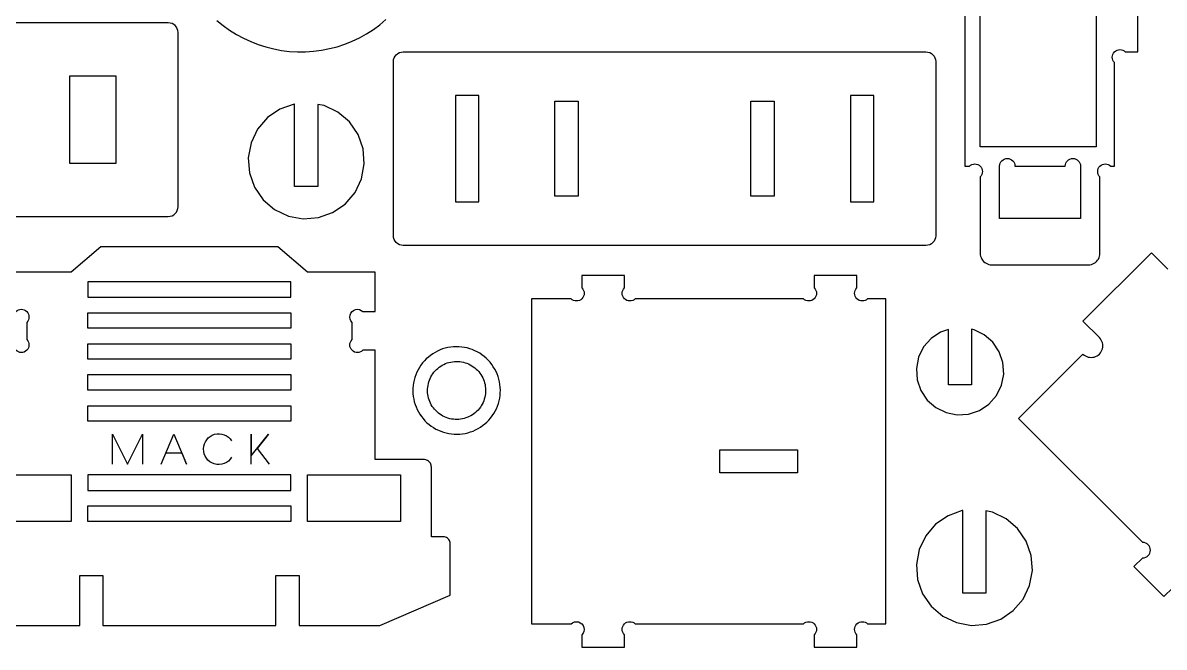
# Model space of a CAD drawing. Extents: x 7 to 398, y 6 to 396.
# Drawn here: x 111.3 to 267.2, y 171.7 to 257 of the extents above; entities that cross this region are included whole.
import ezdxf

# ---------------------------------------------------------------- set-up
doc = ezdxf.new("R2010")
doc.units = 0
doc.header["$MEASUREMENT"] = 0
for name, color, linetype in [('EXT', 1, 'CONTINUOUS'), ('INT', 150, 'CONTINUOUS'), ('POCKET_1_1MM', 105, 'CONTINUOUS')]:
    doc.layers.add(name, color=color, linetype=linetype)

msp = doc.modelspace()

# ---------------------------------------------------------------- linework, layer by layer
at = {"layer": 'EXT'}
for points in [[(239.94, 281.85), (239.94, 237.4), (240.58, 237.4, -1), (242.06, 235.92), (242.06, 225.5), (242.07, 225.29), (242.11, 225.09), (242.18, 224.89), (242.27, 224.7), (242.39, 224.53), (242.53, 224.38), (242.68, 224.24), (242.85, 224.12), (243.04, 224.03), (243.24, 223.96), (243.44, 223.92), (243.65, 223.91), (256.83, 223.91), (257.04, 223.92), (257.24, 223.96), (257.44, 224.03), (257.63, 224.12), (257.8, 224.24), (257.95, 224.38), (258.09, 224.53), (258.21, 224.7), (258.3, 224.89), (258.37, 225.09), (258.41, 225.29), (258.42, 225.5), (258.42, 235.92, -1), (259.9, 237.4), (260.4, 237.4), (260.4, 251.54, -1), (261.88, 253.02), (263.6, 253.02), (263.6, 266.23)], [(107.87, 174.64), (119.04, 174.64), (119.04, 181.44), (122.21, 181.44), (122.21, 174.64), (145.83, 174.64), (145.83, 181.44), (149, 181.44), (149, 174.64), (160.04, 174.64), (169.64, 178.75), (169.64, 185.67), (169.65, 185.82), (169.64, 185.96), (169.6, 186.1), (169.54, 186.23), (169.47, 186.36), (169.37, 186.47), (169.26, 186.56), (169.14, 186.64), (169.01, 186.69), (168.87, 186.73), (168.72, 186.74), (168.58, 186.73), (167.08, 186.73), (167.08, 196.26), (167.07, 196.39), (167.05, 196.53), (167, 196.66), (166.94, 196.79), (166.86, 196.9), (166.77, 197), (166.67, 197.1), (166.55, 197.17), (166.43, 197.23), (166.3, 197.28), (166.16, 197.31), (166.02, 197.31), (159.42, 197.31), (159.42, 212.23), (157.73, 212.23, -1), (156.24, 213.71), (156.24, 216.03, -1), (157.73, 217.52), (159.42, 217.52), (159.42, 222.92), (150.15, 222.92), (146.11, 226.36), (121.93, 226.36), (117.89, 222.92), (108.62, 222.92)], [(268.36, 179.76), (267.16, 178.57), (263.06, 182.67), (264.26, 183.87, 1), (264.26, 185.97), (247.3, 202.92), (256.1, 211.72, 1), (258.34, 213.96), (256.1, 216.21), (265.44, 225.55), (267.68, 223.31, 1)], [(110.31, 217.52, -1), (111.8, 216.03), (111.8, 213.71, -1), (110.31, 212.23)]]:
    msp.add_lwpolyline(points, format="xyb", dxfattribs=at)
msp.add_lwpolyline([(137.78, 257.31), (138.63, 256.62), (139.52, 255.98), (140.45, 255.39), (141.41, 254.87), (142.41, 254.41), (143.43, 254.01), (144.47, 253.68), (145.54, 253.41), (146.62, 253.21), (147.7, 253.08), (148.8, 253.01), (149.9, 253.02), (150.99, 253.09), (152.08, 253.23), (153.15, 253.45), (154.22, 253.72), (155.26, 254.07), (156.27, 254.48), (157.27, 254.95), (158.22, 255.48), (159.15, 256.07), (160.03, 256.72), (160.87, 257.43)], dxfattribs=at)
for points in [[(257.89, 258.36), (257.89, 240.05), (242.06, 240.05), (242.06, 258.36)], [(155.3, 232.22), (156.65, 233.8), (157.54, 235.67), (157.92, 237.7), (157.75, 239.77), (157.06, 241.72), (155.89, 243.43), (154.31, 244.78), (152.44, 245.67), (151.57, 245.83), (151.57, 234.61), (148.4, 234.61), (148.4, 245.88), (148.34, 245.88), (146.39, 245.19), (144.68, 244.02), (143.33, 242.44), (142.44, 240.57), (142.06, 238.54), (142.23, 236.47), (142.92, 234.52), (144.09, 232.81), (145.67, 231.46), (147.54, 230.57), (149.57, 230.19), (151.64, 230.36), (153.59, 231.05)], [(243.25, 204.89), (244.28, 206.06), (244.97, 207.46), (245.27, 208.99), (245.17, 210.55), (244.66, 212.03), (243.79, 213.32), (242.62, 214.35), (241.22, 215.04), (240.88, 215.1), (240.88, 207.52), (237.71, 207.52), (237.71, 215.09), (236.65, 214.73), (235.35, 213.86), (234.33, 212.69), (233.64, 211.29), (233.34, 209.75), (233.44, 208.2), (233.95, 206.72), (234.82, 205.42), (235.99, 204.4), (237.39, 203.71), (238.92, 203.41), (240.48, 203.51), (241.96, 204.02)], [(170.96, 200.78), (171.33, 200.82), (171.7, 200.88), (172.07, 200.96), (172.43, 201.07), (172.78, 201.2), (173.12, 201.36), (173.45, 201.53), (173.78, 201.72), (174.08, 201.94), (174.38, 202.17), (174.66, 202.42), (174.92, 202.69), (175.17, 202.97), (175.39, 203.27), (175.6, 203.59), (175.79, 203.91), (175.96, 204.25), (176.1, 204.59), (176.23, 204.95), (176.33, 205.31), (176.41, 205.68), (176.46, 206.05), (176.49, 206.42), (176.5, 206.8), (176.49, 207.17), (176.45, 207.55), (176.39, 207.92), (176.3, 208.28), (176.19, 208.64), (176.06, 209), (175.91, 209.34), (175.74, 209.67), (175.54, 209.99), (175.33, 210.3), (175.09, 210.6), (174.84, 210.88), (174.57, 211.14), (174.29, 211.38), (173.99, 211.61), (173.68, 211.82), (173.35, 212.01), (173.02, 212.17), (172.67, 212.32), (172.32, 212.44), (171.95, 212.55), (171.59, 212.62), (171.22, 212.68), (170.84, 212.71), (170.47, 212.72), (170.09, 212.7), (169.72, 212.66), (169.35, 212.6), (168.98, 212.52), (168.62, 212.41), (168.27, 212.28), (167.93, 212.13), (167.59, 211.95), (167.27, 211.76), (166.96, 211.54), (166.67, 211.31), (166.39, 211.06), (166.13, 210.79), (165.88, 210.51), (165.65, 210.21), (165.44, 209.9), (165.26, 209.57), (165.09, 209.23), (164.94, 208.89), (164.82, 208.53), (164.72, 208.17), (164.64, 207.8), (164.58, 207.43), (164.55, 207.06), (164.54, 206.68), (164.56, 206.31), (164.6, 205.93), (164.66, 205.56), (164.75, 205.2), (164.86, 204.84), (164.99, 204.49), (165.14, 204.14), (165.31, 203.81), (165.51, 203.49), (165.72, 203.18), (165.95, 202.89), (166.2, 202.61), (166.47, 202.34), (166.76, 202.1), (167.06, 201.87), (167.37, 201.66), (167.69, 201.47), (168.03, 201.31), (168.38, 201.16), (168.73, 201.04), (169.09, 200.94), (169.46, 200.86), (169.83, 200.8), (170.21, 200.77), (170.58, 200.76)], [(171.32, 202.85), (171.08, 202.81), (170.83, 202.78), (170.58, 202.77), (170.33, 202.78), (170.08, 202.8), (169.84, 202.83), (169.59, 202.88), (169.35, 202.95), (169.12, 203.03), (168.89, 203.13), (168.66, 203.24), (168.45, 203.36), (168.24, 203.5), (168.04, 203.65), (167.85, 203.81), (167.67, 203.98), (167.5, 204.17), (167.35, 204.36), (167.2, 204.57), (167.07, 204.78), (166.96, 205), (166.86, 205.23), (166.77, 205.46), (166.69, 205.7), (166.64, 205.94), (166.59, 206.19), (166.57, 206.43), (166.56, 206.68), (166.56, 206.93), (166.58, 207.18), (166.62, 207.43), (166.67, 207.67), (166.73, 207.91), (166.81, 208.15), (166.91, 208.38), (167.02, 208.6), (167.14, 208.82), (167.28, 209.03), (167.43, 209.23), (167.59, 209.42), (167.77, 209.59), (167.95, 209.76), (168.15, 209.92), (168.35, 210.06), (168.56, 210.19), (168.78, 210.31), (169.01, 210.41), (169.24, 210.5), (169.48, 210.57), (169.72, 210.63), (169.97, 210.67), (170.22, 210.7), (170.47, 210.71), (170.72, 210.7), (170.96, 210.68), (171.21, 210.65), (171.46, 210.6), (171.7, 210.53), (171.93, 210.45), (172.16, 210.36), (172.39, 210.25), (172.6, 210.12), (172.81, 209.98), (173.01, 209.83), (173.2, 209.67), (173.38, 209.5), (173.54, 209.31), (173.7, 209.12), (173.84, 208.91), (173.97, 208.7), (174.09, 208.48), (174.19, 208.25), (174.28, 208.02), (174.35, 207.78), (174.41, 207.54), (174.45, 207.29), (174.48, 207.05), (174.49, 206.8), (174.49, 206.55), (174.47, 206.3), (174.43, 206.05), (174.38, 205.81), (174.31, 205.57), (174.23, 205.33), (174.14, 205.1), (174.03, 204.88), (173.9, 204.66), (173.77, 204.45), (173.62, 204.25), (173.45, 204.07), (173.28, 203.89), (173.1, 203.72), (172.9, 203.56), (172.7, 203.42), (172.48, 203.29), (172.26, 203.17), (172.04, 203.07), (171.8, 202.98), (171.57, 202.91)], [(217.08, 195.47), (206.5, 195.47), (206.5, 198.64), (217.08, 198.64)], [(246.57, 176.66), (247.92, 178.24), (248.81, 180.11), (249.19, 182.15), (249.03, 184.21), (248.34, 186.16), (247.16, 187.87), (245.59, 189.22), (243.72, 190.11), (242.84, 190.27), (242.84, 179.05), (239.67, 179.05), (239.67, 190.33), (239.61, 190.33), (237.66, 189.63), (235.95, 188.46), (234.61, 186.89), (233.72, 185.02), (233.34, 182.98), (233.5, 180.91), (234.19, 178.96), (235.36, 177.25), (236.94, 175.91), (238.81, 175.01), (240.85, 174.64), (242.91, 174.8), (244.87, 175.49)]]:
    msp.add_lwpolyline(points, close=True, dxfattribs=at)
for points in [[(131.14, 256.98), (59.71, 256.98, 0.414214), (58.39, 255.66), (58.39, 231.85, 0.414214), (59.71, 230.52), (131.14, 230.52, 0.414214), (132.47, 231.85), (132.47, 255.66, 0.414214)], [(235.98, 251.69), (235.98, 227.88, -0.414214), (234.65, 226.56), (163.22, 226.56, -0.414214), (161.9, 227.88), (161.9, 251.69, -0.414214), (163.22, 253.01), (234.65, 253.01, -0.414214)], [(255.77, 230.26), (244.71, 230.26), (244.71, 237.4, -1), (246.81, 237.4), (253.67, 237.4, -1), (255.77, 237.4)], [(229.17, 174.83), (229.17, 219.28), (226.68, 219.28, -1), (225.2, 220.77), (225.2, 222.46), (219.39, 222.46), (219.39, 220.77, -1), (217.91, 219.28), (194.93, 219.28, -1), (193.45, 220.77), (193.45, 222.46), (187.65, 222.46), (187.65, 220.77, -1), (186.16, 219.28), (180.75, 219.28), (180.75, 174.83), (186.16, 174.83, -1), (187.65, 173.35), (187.65, 171.66), (193.45, 171.66), (193.45, 173.35, -1), (194.93, 174.83), (217.91, 174.83, -1), (219.39, 173.35), (219.39, 171.66), (225.2, 171.66), (225.2, 173.35, -1), (226.68, 174.83)]]:
    msp.add_lwpolyline(points, format="xyb", close=True, dxfattribs=at)
at = {"layer": 'INT'}
for points in [[(124, 249.7), (117.65, 249.7), (117.65, 237.8), (124, 237.8)], [(173.54, 247.06), (170.36, 247.06), (170.36, 232.51), (173.54, 232.51)], [(227.51, 247.06), (224.33, 247.06), (224.33, 232.51), (227.51, 232.51)], [(183.96, 233.3), (183.96, 246.27), (187.13, 246.27), (187.13, 233.3)], [(213.92, 246.27), (213.92, 233.3), (210.74, 233.3), (210.74, 246.27)]]:
    msp.add_lwpolyline(points, close=True, dxfattribs=at)
at = {"layer": 'POCKET_1_1MM'}
for points in [[(147.88, 221.6), (120.16, 221.6), (120.16, 219.48), (147.88, 219.48)], [(147.88, 217.36), (147.88, 215.25), (120.16, 215.25), (120.16, 217.36)], [(147.88, 213.13), (147.88, 211.01), (120.16, 211.01), (120.16, 213.13)], [(147.88, 208.9), (147.88, 206.78), (120.16, 206.78), (120.16, 208.9)], [(147.88, 204.66), (147.88, 202.55), (120.16, 202.55), (120.16, 204.66)], [(117.89, 195.2), (117.89, 188.85), (105.2, 188.85), (105.2, 195.2)], [(147.88, 195.2), (120.16, 195.2), (120.16, 193.08), (147.88, 193.08)], [(162.85, 188.85), (150.15, 188.85), (150.15, 195.2), (162.85, 195.2)], [(147.88, 190.96), (147.88, 188.85), (120.16, 188.85), (120.16, 190.96)]]:
    msp.add_lwpolyline(points, close=True, dxfattribs=at)
for points in [[(123.51, 196.67), (123.51, 200.79), (125.57, 196.67), (127.63, 200.79), (127.63, 196.67)], [(130.18, 196.67), (131.91, 200.79), (133.64, 196.67), (133.02, 198.16), (130.84, 198.16)], [(142.46, 196.67), (142.46, 200.79), (142.46, 197.83), (144.85, 200.79), (143.29, 198.81), (144.93, 196.67)]]:
    msp.add_lwpolyline(points, dxfattribs=at)
msp.add_lwpolyline([(139.79, 197.62, -0.77786), (135.96, 198.77, -0.756443), (139.79, 199.84)], format="xyb", dxfattribs=at)

doc.saveas('drawing.dxf')
